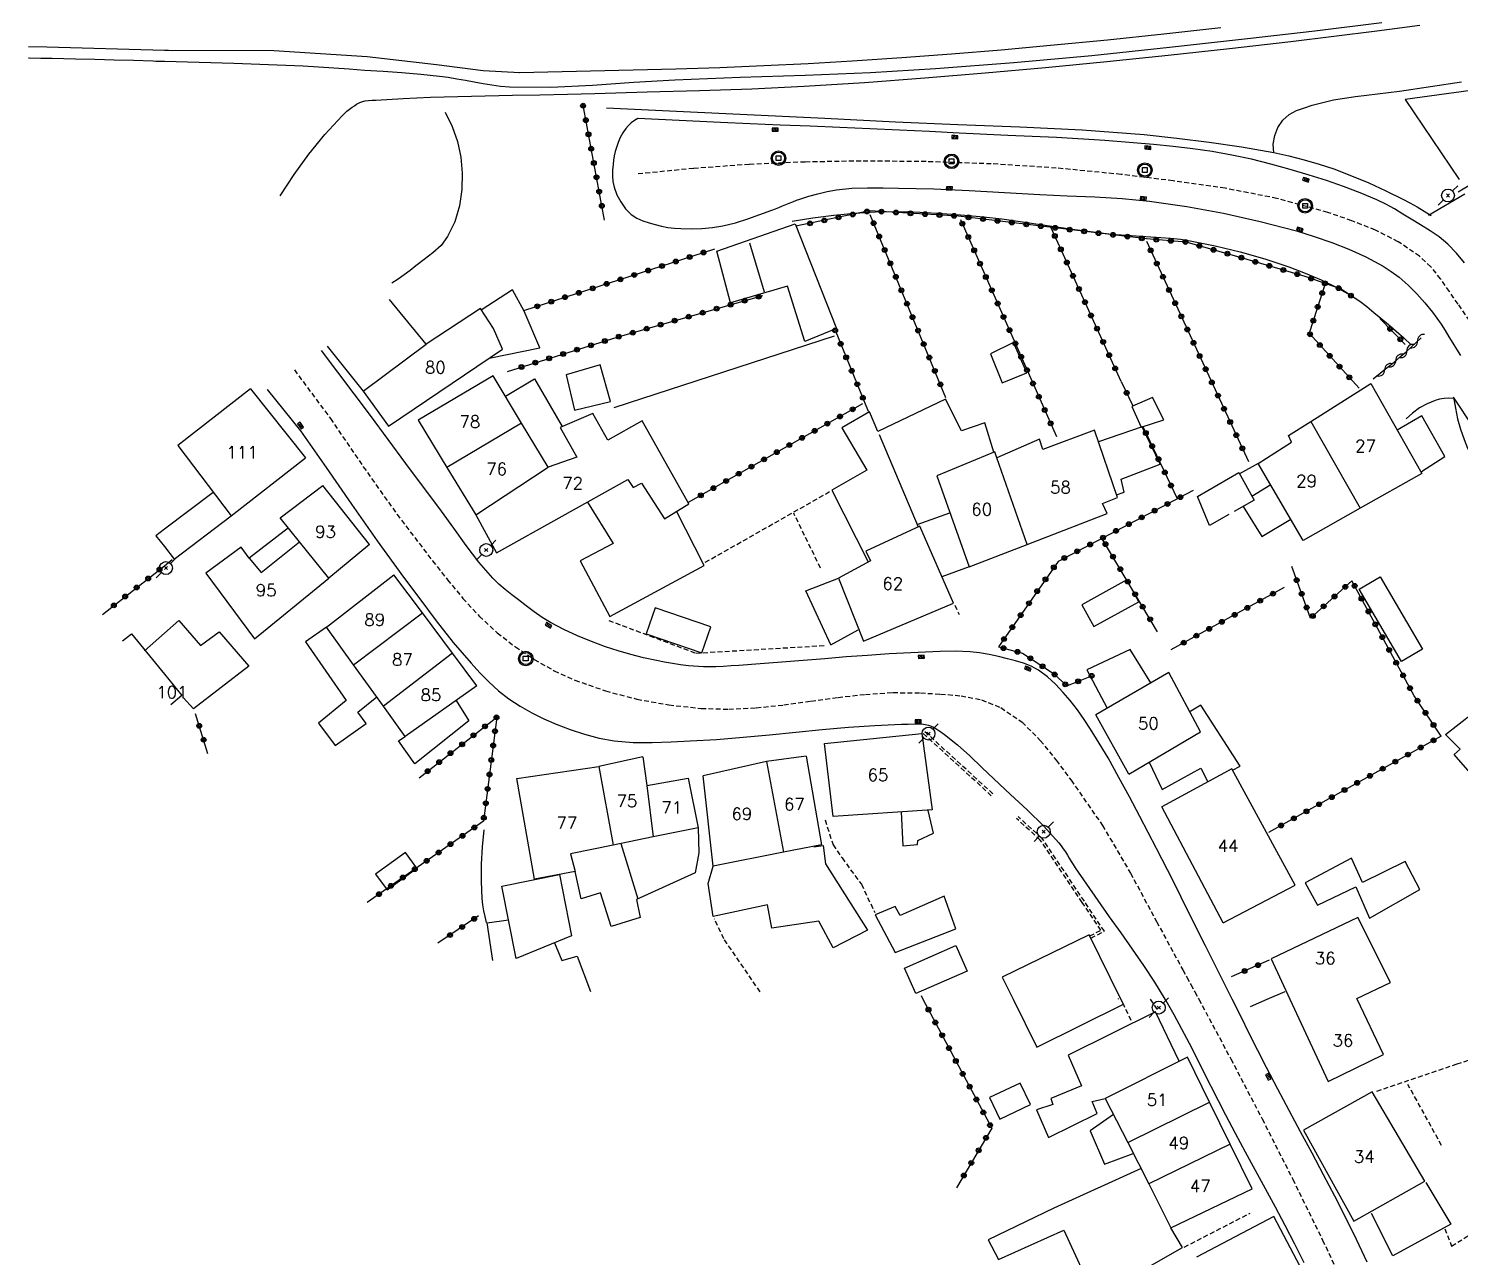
# Model space of a CAD drawing. Header units: millimetres. Extents: x 169000 to 170001, y 127000 to 128001.
# Drawn here: x 169000 to 169147.5, y 127144.5 to 127271.1 of the extents above; entities that cross this region are included whole.
import ezdxf
from ezdxf.enums import TextEntityAlignment as Align

# ---------------------------------------------------------------- set-up
doc = ezdxf.new("R2010")
doc.units = ezdxf.units.MM
doc.linetypes.add('DASHED', pattern=[0.75, 0.5, -0.25])
doc.layers.get('0').update_dxf_attribs({"linetype": 'CONTINUOUS'})
for name, color, linetype in [('W0001', 6, 'DASHED'), ('W0010', 4, 'CONTINUOUS'), ('W0014', 7, 'CONTINUOUS'), ('W0017', 7, 'CONTINUOUS'), ('W0051', 7, 'CONTINUOUS'), ('W0101', 7, 'CONTINUOUS'), ('W0104', 1, 'CONTINUOUS'), ('W0112', 1, 'DASHED'), ('W0211', 2, 'CONTINUOUS'), ('W0214', 2, 'CONTINUOUS'), ('W0300', 7, 'CONTINUOUS'), ('W0310', 3, 'CONTINUOUS'), ('W0323', 7, 'CONTINUOUS'), ('W0330', 7, 'CONTINUOUS'), ('W0402', 7, 'CONTINUOUS'), ('W0420', 7, 'CONTINUOUS'), ('W0473', 7, 'CONTINUOUS'), ('W0991', 7, 'CONTINUOUS'), ('W1102', 7, 'CONTINUOUS')]:
    doc.layers.add(name, color=color, linetype=linetype)
doc.styles.get("Standard").update_dxf_attribs({"font": 'romans.shx', "width": 0.85})

# ---------------------------------------------------------------- blocks, each defined once
blk = doc.blocks.new('T473')
for p, q in [((-0.166667, 0.166667), (0.166667, -0.166667)), ((-0.166667, -0.166667), (0.166667, 0.166667)), ((0.500001, 0.500001), (1.000002, 1.000002)), ((-1.000002, -1.000002), (-0.500001, -0.500001))]:
    blk.add_line(p, q)
blk.add_ellipse((0, 0), major_axis=(0.471405, 0.471405), ratio=1, start_param=5.4977871438, end_param=11.780972451)
blk = doc.blocks.new('avaloir')
for p, q in [((-3, 0), (-3, -6)), ((0, 0), (0, -6)), ((3, 0), (3, -6))]:
    blk.add_line(p, q)
blk.add_lwpolyline([(0, 0), (-6, 0), (-6, -6), (6, -6), (6, 0), (-6, 0)])
blk = doc.blocks.new('T684')
at = {"xscale": 0.1666666666666667, "yscale": 0.1666666666666667, "rotation": 270}
blk.add_blockref('avaloir', (0, 0), dxfattribs=at)
blk = doc.blocks.new('sev_inspect')
blk.add_lwpolyline([(-4, 4), (4, 4), (4, -4), (-4, -4), (-4, 4)])
for radius in [12, 10]:
    blk.add_circle((0, 0), radius)
blk = doc.blocks.new('T654')
at = {"xscale": 0.0625, "yscale": 0.0625}
blk.add_blockref('sev_inspect', (0, 0), dxfattribs=at)
blk = doc.blocks.new('t323o')
at = {"color": 0, "linetype": 'Continuous'}
for radius in [0.25, 0.15]:
    blk.add_circle((0, 0), radius, dxfattribs=at)
blk = doc.blocks.new('t310o')
at = {"color": 0, "linetype": 'Continuous'}
for centre, start, end in [((-0.5, 0.38), 216.8699, 323.1304), ((0.5, -0.37), 36.8699, 143.1303)]:
    blk.add_arc(centre, 0.625, start, end, dxfattribs=at)

msp = doc.modelspace()

# ---------------------------------------------------------------- linework, layer by layer
at = {"layer": 'W0001', "linetype": 'DASHED'}
for points in [[(169148.57, 127240.92), (169147.37, 127242.67), (169146.47, 127243.96), (169145.57, 127245.26), (169144.56, 127246.51), (169143.39, 127247.6), (169141.2, 127249.09), (169138.84, 127250.29), (169136.4, 127251.26), (169133.93, 127252.11), (169128.69, 127253.56), (169123.35, 127254.6), (169117.99, 127255.37), (169112.62, 127256.03), (169105.94, 127256.69), (169099.24, 127257.12), (169092.53, 127257.35), (169085.82, 127257.41), (169080.06, 127257.31), (169074.3, 127257.06), (169068.55, 127256.65), (169062.82, 127256.08)], [(169027.4, 127235.87), (169031.11, 127230.88), (169034.5, 127225.9), (169037.98, 127220.98), (169041.64, 127216.19), (169043.19, 127214.25), (169044.78, 127212.32), (169046.47, 127210.47), (169048.32, 127208.77), (169050.18, 127207.33), (169052.13, 127206.03), (169054.18, 127204.87), (169056.32, 127203.9), (169059.48, 127202.78), (169062.72, 127201.93), (169066.01, 127201.34), (169069.34, 127200.98), (169072.18, 127200.9), (169075.02, 127201.04), (169077.85, 127201.34), (169080.65, 127201.72), (169083.45, 127202.11), (169086.27, 127202.43), (169089.1, 127202.61), (169091.95, 127202.57), (169094.02, 127202.46), (169096.13, 127202.28), (169098.24, 127201.86), (169100.24, 127201.06), (169102.43, 127199.56), (169104.3, 127197.68), (169105.93, 127195.63), (169107.48, 127193.59), (169110.71, 127188.91), (169113.6, 127184), (169116.29, 127179), (169118.98, 127174.03), (169119.4, 127173.27), (169119.81, 127172.51), (169120.23, 127171.76), (169120.64, 127171)], [(169120.64, 127171), (169123.94, 127164.85), (169127.17, 127158.66), (169130.32, 127152.44), (169133.4, 127146.17), (169134.79, 127143.23), (169136.14, 127140.26), (169137.47, 127137.29), (169138.77, 127134.3), (169140.07, 127131.32), (169141.38, 127128.33), (169142.7, 127125.36), (169144.05, 127122.4), (169145.21, 127119.81), (169146.35, 127117.21), (169147.56, 127114.64)]]:
    msp.add_lwpolyline(points, dxfattribs=at)
at = {"layer": 'W0010'}
msp.add_lwpolyline([(169025.95, 127253.83), (169027.36, 127256.02), (169028.9, 127258.13), (169030.55, 127260.15), (169032.31, 127262.07), (169032.56, 127262.31), (169032.82, 127262.54), (169033.09, 127262.75), (169033.37, 127262.95), (169033.6, 127263.11), (169033.82, 127263.27), (169034.07, 127263.42), (169034.33, 127263.53), (169034.68, 127263.62), (169035.05, 127263.66), (169035.42, 127263.67), (169035.78, 127263.69), (169038.6, 127263.86), (169041.43, 127263.99), (169044.25, 127264.08), (169047.07, 127264.14), (169049.9, 127264.19), (169052.72, 127264.24), (169055.54, 127264.3), (169058.36, 127264.38), (169063.76, 127264.54), (169069.15, 127264.69), (169074.55, 127264.87), (169079.94, 127265.12), (169086.17, 127265.51), (169092.39, 127265.98), (169098.61, 127266.5), (169104.83, 127267.06), (169111.15, 127267.66), (169117.48, 127268.31), (169123.8, 127269), (169130.11, 127269.73), (169134.55, 127270.27), (169138.99, 127270.83), (169143.42, 127271.42)], dxfattribs=at)
at = {"layer": 'W0014'}
for points in [[(169062.79, 127261.78), (169062.45, 127261.58), (169062.13, 127261.34), (169061.84, 127261.07), (169061.57, 127260.77), (169061.26, 127260.32), (169060.99, 127259.83), (169060.78, 127259.33), (169060.59, 127258.81), (169060.46, 127258.38), (169060.36, 127257.94), (169060.29, 127257.49), (169060.25, 127257.04), (169060.21, 127256.47), (169060.19, 127255.89), (169060.23, 127255.3), (169060.35, 127254.73), (169060.65, 127253.94), (169061.04, 127253.19), (169061.53, 127252.5), (169062.13, 127251.9), (169062.69, 127251.51), (169063.32, 127251.24), (169063.96, 127251.04), (169064.59, 127250.86), (169065.25, 127250.7), (169065.91, 127250.57), (169066.57, 127250.49), (169067.24, 127250.44), (169068.33, 127250.42), (169069.41, 127250.46), (169070.49, 127250.56), (169071.56, 127250.73), (169072.86, 127251.04), (169074.13, 127251.44), (169075.38, 127251.89), (169076.63, 127252.35), (169076.99, 127252.48), (169077.35, 127252.63), (169077.71, 127252.78), (169078.07, 127252.93), (169078.42, 127253.08), (169078.78, 127253.22), (169079.15, 127253.36), (169079.51, 127253.49), (169080.44, 127253.78), (169081.37, 127254.04), (169082.32, 127254.27), (169083.28, 127254.44), (169084.88, 127254.6), (169086.49, 127254.65), (169088.09, 127254.64), (169089.69, 127254.63), (169093.33, 127254.54), (169096.97, 127254.38), (169100.61, 127254.17), (169104.24, 127253.96), (169107.07, 127253.84), (169109.91, 127253.73), (169112.74, 127253.56), (169115.56, 127253.27), (169119.39, 127252.71), (169123.2, 127252.02), (169126.98, 127251.19), (169130.72, 127250.2), (169132.54, 127249.64), (169134.34, 127249.02), (169136.11, 127248.31), (169137.85, 127247.52), (169138.75, 127247.07), (169139.63, 127246.57), (169140.48, 127246.03), (169141.3, 127245.43), (169142.23, 127244.61), (169143.11, 127243.72), (169143.93, 127242.79), (169144.72, 127241.82), (169145.17, 127241.21), (169145.61, 127240.59), (169146.03, 127239.95), (169146.43, 127239.3), (169146.82, 127238.65), (169147.22, 127238), (169147.62, 127237.35)], [(169148.04, 127246.9), (169147.21, 127247.91), (169146.31, 127248.85), (169145.42, 127249.58), (169144.48, 127250.23), (169143.51, 127250.83), (169142.54, 127251.42), (169141.67, 127251.95), (169140.8, 127252.47), (169139.91, 127252.96), (169138.99, 127253.41), (169137.28, 127254.14), (169135.54, 127254.79), (169133.79, 127255.39), (169132.02, 127255.95), (169130.05, 127256.54), (169128.06, 127257.09), (169126.06, 127257.59), (169124.04, 127258.02), (169122.03, 127258.38), (169120.01, 127258.67), (169117.99, 127258.92), (169115.96, 127259.13), (169110.96, 127259.54), (169105.96, 127259.83), (169100.95, 127260.06), (169095.95, 127260.3), (169092.87, 127260.45), (169089.79, 127260.59), (169086.71, 127260.73), (169083.64, 127260.86), (169080.56, 127260.99), (169077.48, 127261.12), (169074.4, 127261.25), (169071.32, 127261.38), (169069.19, 127261.48), (169067.06, 127261.58), (169064.92, 127261.68), (169062.79, 127261.78)], [(169128.36, 127258.28), (169129.93, 127257.94), (169131.49, 127257.55), (169133.04, 127257.1), (169134.56, 127256.59), (169136.38, 127255.9), (169138.17, 127255.15), (169139.93, 127254.34), (169141.67, 127253.49), (169142.41, 127253.09), (169143.15, 127252.68), (169143.87, 127252.25), (169144.58, 127251.79)], [(169124.08, 127171), (169123.4, 127172.37), (169122.71, 127173.75), (169122.03, 127175.12), (169121.34, 127176.49), (169119.66, 127179.84), (169117.98, 127183.19), (169116.29, 127186.53), (169114.55, 127189.85), (169113.48, 127191.86), (169112.39, 127193.87), (169111.28, 127195.87), (169110.1, 127197.83), (169109.46, 127198.84), (169108.81, 127199.85), (169108.12, 127200.83), (169107.37, 127201.78), (169106.64, 127202.63), (169105.87, 127203.47), (169105.04, 127204.25), (169104.11, 127204.93), (169103.35, 127205.33), (169102.56, 127205.63), (169101.74, 127205.87), (169100.93, 127206.1), (169099.98, 127206.34), (169099.01, 127206.54), (169098.04, 127206.7), (169097.06, 127206.81), (169095.53, 127206.88), (169093.99, 127206.86), (169092.46, 127206.78), (169090.94, 127206.71), (169088.72, 127206.59), (169086.5, 127206.44), (169084.28, 127206.28), (169082.07, 127206.09), (169079.85, 127205.91), (169077.64, 127205.73), (169075.42, 127205.56), (169073.21, 127205.41), (169072.43, 127205.36), (169071.65, 127205.3), (169070.86, 127205.26), (169070.08, 127205.25), (169069.57, 127205.26), (169069.06, 127205.29), (169068.55, 127205.33), (169068.04, 127205.38), (169067.21, 127205.48), (169066.38, 127205.6), (169065.55, 127205.75), (169064.73, 127205.91), (169063.4, 127206.21), (169062.08, 127206.54), (169060.77, 127206.92), (169059.48, 127207.34), (169058.02, 127207.88), (169056.59, 127208.46), (169055.18, 127209.11), (169053.81, 127209.83), (169052.94, 127210.36), (169052.11, 127210.94), (169051.29, 127211.55), (169050.49, 127212.17), (169049.81, 127212.69), (169049.14, 127213.23), (169048.49, 127213.79), (169047.87, 127214.39), (169046.43, 127216.04), (169045.11, 127217.78), (169043.85, 127219.55), (169042.57, 127221.31), (169038.89, 127226.24), (169035.23, 127231.18), (169030.19, 127237.88), (169030.19, 127237.88)], [(169024.61, 127233.86), (169024.61, 127233.86), (169028.04, 127229.58), (169030.68, 127225.8), (169033.3, 127222.02), (169035.94, 127218.25), (169038.65, 127214.52), (169040.32, 127212.26), (169042.02, 127210), (169043.77, 127207.78), (169045.62, 127205.65), (169046.53, 127204.66), (169047.46, 127203.71), (169048.45, 127202.79), (169049.51, 127201.96), (169050.67, 127201.2), (169051.88, 127200.52), (169053.12, 127199.91), (169054.39, 127199.36), (169055.84, 127198.81), (169057.31, 127198.32), (169058.82, 127197.92), (169060.35, 127197.64), (169062.31, 127197.47), (169064.28, 127197.47), (169066.25, 127197.55), (169068.2, 127197.64), (169070.93, 127197.79), (169073.65, 127198), (169076.37, 127198.25), (169079.09, 127198.53), (169081.8, 127198.8), (169084.53, 127199.04), (169087.25, 127199.23), (169089.98, 127199.34), (169090.67, 127199.37), (169091.37, 127199.4), (169092.07, 127199.39), (169092.77, 127199.26), (169093.22, 127199.09), (169093.64, 127198.85), (169094.03, 127198.58), (169094.41, 127198.3), (169095.76, 127197.24), (169097.03, 127196.09), (169098.26, 127194.9), (169099.5, 127193.72), (169101.22, 127192.12), (169102.95, 127190.53), (169104.63, 127188.88), (169106.2, 127187.12), (169106.44, 127186.82), (169106.67, 127186.5), (169106.88, 127186.18), (169107.09, 127185.85), (169107.29, 127185.53), (169107.49, 127185.2), (169107.69, 127184.87), (169107.9, 127184.55), (169109.05, 127182.85), (169110.23, 127181.18), (169111.41, 127179.5), (169112.6, 127177.83), (169113.78, 127176.15), (169114.93, 127174.46), (169116.06, 127172.74), (169117.14, 127171)], [(169161.36, 127213.6), (169159.85, 127215.33), (169158.37, 127217.09), (169156.93, 127218.88), (169155.53, 127220.7), (169153.29, 127223.72), (169151.1, 127226.79), (169148.98, 127229.9), (169146.91, 127233.05)], [(169117.14, 127171), (169117.16, 127170.96), (169117.18, 127170.92), (169117.21, 127170.88), (169117.23, 127170.85), (169118.06, 127169.41), (169118.86, 127167.95), (169119.64, 127166.48), (169120.39, 127165), (169121.13, 127163.52), (169121.87, 127162.03), (169122.62, 127160.55), (169123.38, 127159.08), (169124.39, 127157.18), (169125.41, 127155.28), (169126.44, 127153.39), (169127.47, 127151.5), (169128.5, 127149.61), (169129.51, 127147.7), (169130.5, 127145.79), (169131.46, 127143.86)], [(169137.99, 127143.88), (169136.9, 127146.22), (169135.79, 127148.47), (169134.65, 127150.69), (169133.49, 127152.91), (169132.31, 127155.12), (169131.12, 127157.32), (169129.94, 127159.52), (169128.77, 127161.73), (169127.62, 127163.95), (169126.73, 127165.71), (169125.84, 127167.47), (169124.96, 127169.24), (169124.08, 127171)]]:
    msp.add_lwpolyline(points, dxfattribs=at)
at = {"layer": 'W0017'}
for points in [[(169148.05, 127253.99), (169144.32, 127251.79)], [(169146.91, 127232.92), (169146.43, 127232.96), (169145.95, 127232.94), (169145.47, 127232.86), (169145.01, 127232.73), (169144.18, 127232.39), (169143.4, 127231.96), (169142.67, 127231.43), (169142.01, 127230.82)], [(169046.94, 127188.47), (169046.75, 127186.7), (169046.65, 127184.93), (169046.64, 127183.15), (169046.73, 127181.37), (169046.79, 127180.74), (169046.89, 127180.12), (169047.02, 127179.51), (169047.18, 127178.9)], [(169127.69, 127171), (169129.55, 127171.8)], [(169125.98, 127170.26), (169127.69, 127171)]]:
    msp.add_lwpolyline(points, dxfattribs=at)
at = {"layer": 'W0051'}
for points in [[(169139.52, 127271.66), (169132.59, 127270.81), (169125.66, 127270), (169117.63, 127269.11), (169109.6, 127268.27), (169101.56, 127267.52), (169093.51, 127266.9), (169086.79, 127266.51), (169080.07, 127266.24), (169073.35, 127266.01), (169066.63, 127265.76), (169062.38, 127265.51), (169058.12, 127265.19), (169053.84, 127264.98), (169049.57, 127265.04), (169048.65, 127265.11), (169047.75, 127265.23), (169046.85, 127265.37), (169045.95, 127265.53), (169045.05, 127265.7), (169044.16, 127265.86), (169043.26, 127266.01), (169042.36, 127266.13), (169040.42, 127266.33), (169038.49, 127266.49), (169036.55, 127266.63), (169034.62, 127266.76), (169033.04, 127266.88), (169031.46, 127267), (169029.89, 127267.1), (169028.31, 127267.19), (169024.73, 127267.34), (169021.16, 127267.46), (169017.58, 127267.56), (169014, 127267.66)], [(169066.71, 127266.92), (169071.26, 127267.07), (169075.81, 127267.26), (169080.35, 127267.48), (169084.9, 127267.75), (169090.02, 127268.08), (169095.13, 127268.46), (169100.25, 127268.88), (169105.36, 127269.34), (169111.21, 127269.91), (169117.05, 127270.52), (169122.9, 127271.18)], [(169000, 127269.22), (169001.88, 127269.18), (169014, 127268.84)], [(169014, 127268.84), (169014.42, 127268.83), (169025.29, 127268.81), (169034.91, 127268.2), (169042.04, 127267.35), (169046.86, 127266.74), (169050.63, 127266.55)], [(169014, 127267.66), (169013.71, 127267.67), (169013.42, 127267.67), (169013.12, 127267.68), (169012.83, 127267.69), (169010.83, 127267.76), (169008.83, 127267.82), (169006.83, 127267.88), (169004.83, 127267.93), (169003.63, 127267.96), (169002.44, 127267.97), (169001.25, 127267.98), (169000.06, 127268), (169000, 127268)], [(169050.6, 127266.55), (169066.71, 127266.92)]]:
    msp.add_lwpolyline(points, dxfattribs=at)
at = {"layer": 'W0101'}
for points in [[(169037.11, 127230.08), (169048.85, 127238.01), (169047.92, 127240.15), (169046.57, 127242.2), (169040.98, 127238.54)], [(169040.98, 127238.54), (169037.2, 127243.15)], [(169030.79, 127238.31), (169034.5, 127233.67)], [(169050.83, 127230.38), (169047.9, 127235.25), (169040.16, 127230.69)], [(169022.86, 127233.93), (169015.39, 127228.08), (169020.87, 127220.82)], [(169022.86, 127233.93), (169028.55, 127226.81)], [(169034.5, 127233.67), (169037.11, 127230.08)], [(169132.19, 127230.56), (169138.38, 127234.46)], [(169138.38, 127234.46), (169143.63, 127225.21), (169137.27, 127221.61)], [(169040.16, 127230.69), (169043.11, 127225.83)], [(169048.24, 127217.02), (169061.78, 127224.57), (169062.31, 127223.75), (169063.19, 127224.2), (169065.57, 127220.54), (169068.06, 127222.08), (169063.27, 127230.61), (169059.72, 127228.65), (169058.18, 127231.38), (169054.79, 127229.95), (169056.51, 127226.88), (169053.57, 127225.84)], [(169053.57, 127225.84), (169050.83, 127230.38)], [(169137.27, 127221.61), (169131.41, 127218.29), (169126.77, 127226.24), (169130.19, 127228.44), (169129.87, 127229.1), (169132.19, 127230.56)], [(169102.93, 127217.87), (169111.19, 127221.07), (169110.71, 127222.11), (169112.25, 127222.71), (169109.89, 127229.66), (169104.56, 127227.67), (169104.22, 127228.73), (169099.82, 127226.8)], [(169099.82, 127226.8), (169099.6, 127227.43), (169093.62, 127224.97), (169096.95, 127215.56)], [(169020.87, 127220.82), (169028.55, 127226.81)], [(169043.11, 127225.83), (169046.09, 127220.94)], [(169027.94, 127218.15), (169025.95, 127220.62), (169030.32, 127223.96)], [(169035.15, 127217.89), (169030.32, 127223.96)], [(169046.09, 127220.94), (169048.24, 127217.02)], [(169095.34, 127211.82), (169091.89, 127219.77), (169086.3, 127217.2), (169086.78, 127216.19), (169083.49, 127214.42), (169086.06, 127207.9)], [(169022.75, 127216.48), (169021.9, 127217.59), (169018.27, 127214.91), (169023.28, 127208.16), (169030.96, 127214.42)], [(169022.75, 127216.48), (169023.97, 127214.99), (169027.94, 127218.15)], [(169035.15, 127217.89), (169030.96, 127214.42)], [(169096.95, 127215.56), (169102.93, 127217.87)], [(169033.51, 127205.47), (169030.72, 127209.36), (169037.66, 127214.76)], [(169040.6, 127210.82), (169037.66, 127214.76)], [(169086.06, 127207.9), (169095.34, 127211.82)], [(169043.7, 127206.67), (169040.6, 127210.82)], [(169009.68, 127207.94), (169010.62, 127208.66), (169014, 127204.52)], [(169036.57, 127201.21), (169033.51, 127205.47)], [(169046.2, 127203.31), (169043.7, 127206.67)], [(169014, 127204.52), (169015.81, 127202.31), (169014.67, 127201.34)], [(169117.55, 127204.67), (169110.02, 127200.32)], [(169113.41, 127194.2), (169120.83, 127198.57), (169117.55, 127204.67)], [(169158.57, 127199.61), (169150.49, 127192.18), (169146.97, 127196.24), (169147.58, 127196.77), (169146.07, 127198.28), (169151.71, 127202.68), (169153.83, 127204.83)], [(169046.2, 127203.31), (169038.83, 127198.07), (169036.57, 127201.21)], [(169113.41, 127194.2), (169110.02, 127200.32)], [(169082.06, 127197.35), (169092.1, 127198.38)], [(169092.1, 127198.38), (169093.14, 127190.51), (169082.96, 127189.85), (169082.06, 127197.35)], [(169050.33, 127193.75), (169058.79, 127194.99)], [(169063.32, 127196), (169058.79, 127194.99)], [(169063.32, 127196), (169063.72, 127193.03)], [(169076.07, 127195.49), (169069.55, 127194.04)], [(169080.15, 127196.05), (169076.07, 127195.49)], [(169080.15, 127196.05), (169081.74, 127186.91), (169077.83, 127186.15)], [(169060.27, 127186.89), (169055.85, 127185.98), (169056.33, 127184.17), (169052.15, 127183.36), (169050.33, 127193.75)], [(169063.72, 127193.03), (169068.01, 127193.8), (169069.02, 127188.68), (169064.4, 127187.73)], [(169077.83, 127186.15), (169070.56, 127184.73), (169069.55, 127194.04)], [(169123.14, 127178.88), (169130.59, 127182.75), (169124.04, 127194.75), (169116.83, 127190.83)], [(169123.14, 127178.88), (169116.83, 127190.83)], [(169064.4, 127187.73), (169060.27, 127186.89)], [(169137.03, 127179.43), (169128.1, 127175.17), (169130.03, 127171)], [(169136.95, 127171), (169136.92, 127171.06), (169140.39, 127172.73), (169137.03, 127179.43)], [(169112.6, 127171), (169109.35, 127177.65), (169100.38, 127173.26), (169101.5, 127171)], [(169101.5, 127171), (169103.93, 127166.07)], [(169103.93, 127166.07), (169112.86, 127170.48), (169112.6, 127171)], [(169130.03, 127171), (169133.98, 127162.5), (169139.68, 127165.31), (169136.95, 127171)], [(169119.46, 127165.04), (169111, 127160.77), (169113.31, 127156.23)], [(169121.74, 127160.39), (169119.46, 127165.04)], [(169136.63, 127148.11), (169143.95, 127152.24), (169138.51, 127161.44), (169131.44, 127157.51)], [(169123.88, 127156.04), (169121.74, 127160.39)], [(169131.44, 127157.51), (169136.63, 127148.11)], [(169113.31, 127156.23), (169115.48, 127151.95)], [(169126.14, 127151.44), (169123.88, 127156.04)], [(169115.48, 127151.95), (169117.76, 127147.44), (169126.14, 127151.44)], [(169128.36, 127148.61), (169120.39, 127144.42)], [(169132.47, 127140.84), (169128.36, 127148.61)]]:
    msp.add_lwpolyline(points, dxfattribs=at)
at = {"layer": 'W0104'}
for points in [[(169070.95, 127248.13), (169079.01, 127250.94), (169083.28, 127240.13), (169080.04, 127238.8), (169078.22, 127244.5), (169072.36, 127242.78)], [(169100.35, 127234.56), (169102.92, 127235.57), (169101.54, 127238.7), (169099.15, 127237.53)], [(169055.42, 127235.36), (169056.27, 127231.73), (169059.98, 127232.63), (169058.92, 127236.39)], [(169113.73, 127232.1), (169114.69, 127229.98), (169117.02, 127230.72), (169115.88, 127233.02)], [(169109.81, 127209.41), (169114.47, 127211.98), (169113.23, 127214.23), (169108.57, 127211.66), (169109.81, 127209.41)], [(169139.33, 127214.55), (169143.71, 127207.08), (169141.53, 127205.8), (169137.16, 127213.28), (169139.33, 127214.55)], [(169063.67, 127208.67), (169069.42, 127206.71), (169070.33, 127209.38), (169064.58, 127211.34), (169063.67, 127208.67)], [(169036.95, 127182.27), (169040.02, 127184.5), (169038.84, 127186.13), (169035.77, 127183.9), (169036.95, 127182.27)], [(169048.77, 127182.64), (169054.74, 127183.86), (169055.98, 127177.55), (169050.28, 127175.19)], [(169089.35, 127175.8), (169095.6, 127178.27), (169094.38, 127181.63), (169089.85, 127179.62), (169089.32, 127180.57), (169087.28, 127179.7)], [(169090.3, 127174.21), (169095.6, 127176.52), (169096.75, 127173.89), (169091.45, 127171.58), (169090.3, 127174.21)], [(169100.11, 127158.63), (169103.29, 127160.14), (169102.23, 127162.36), (169099.05, 127160.85), (169100.11, 127158.63)]]:
    msp.add_lwpolyline(points, close=True, dxfattribs=at)
for points in [[(169074.32, 127248.98), (169075.83, 127243.92)], [(169047.49, 127237.09), (169052.72, 127238.14), (169051.08, 127241.93), (169049.88, 127244.13), (169046.66, 127242.05)], [(169049.15, 127233.17), (169052.16, 127234.96), (169055, 127230.04)], [(169099.5, 127227.39), (169098.57, 127230.43), (169096.16, 127229.58), (169094.54, 127232.87), (169087.55, 127229.53), (169086.7, 127231.54), (169083.83, 127229.9), (169086.43, 127225.55), (169082.8, 127223.48), (169086.56, 127216.08)], [(169143.6, 127225.42), (169146.01, 127226.96), (169143.63, 127231.14), (169141.1, 127229.66)], [(169087.7, 127229.23), (169091.71, 127219.69)], [(169112.15, 127222.99), (169112.94, 127223.27), (169112.62, 127224.62), (169116.65, 127226.16), (169114.79, 127230), (169110.29, 127228.47)], [(169126.77, 127226.24), (169124.84, 127225.15)], [(169120.49, 127222.82), (169124.76, 127225.31), (169126.35, 127222.45), (169124.3, 127221.28)], [(169019.04, 127223.25), (169014, 127219.45)], [(169126.12, 127222.86), (169128.05, 127224.05)], [(169057.63, 127222.25), (169060.25, 127217.97), (169056.85, 127216.19), (169059.93, 127210.47), (169069.66, 127215.72), (169066.8, 127221.3)], [(169123.72, 127220.96), (169121.74, 127219.83), (169120.49, 127222.82)], [(169125.22, 127221.81), (169127.14, 127218.71), (169130.13, 127220.49)], [(169014, 127217.66), (169015.02, 127216.37), (169020.87, 127220.82)], [(169091.6, 127219.95), (169094.97, 127221.15)], [(169014, 127219.45), (169013.11, 127218.78), (169014, 127217.66)], [(169026.78, 127219.59), (169022.75, 127216.48)], [(169082.7, 127207.55), (169080.12, 127213.09), (169083.49, 127214.42)], [(169096.95, 127215.56), (169094.16, 127214.54)], [(169014, 127208.74), (169015.47, 127210.04), (169017.72, 127207.47), (169019.65, 127208.88), (169022.72, 127205.35), (169017, 127200.93), (169015.94, 127202.12)], [(169011.94, 127206.91), (169014, 127208.74)], [(169030.72, 127209.36), (169028.55, 127207.85), (169032.73, 127201.78), (169029.9, 127199.47), (169031.62, 127197.16), (169034.8, 127199.42), (169033.93, 127200.58), (169035.89, 127202.16)], [(169082.7, 127207.55), (169085.53, 127209.07)], [(169115.71, 127203.6), (169113.57, 127207.05), (169109.09, 127204.96), (169111.19, 127201)], [(169044.08, 127201.8), (169045.4, 127199.71), (169039.81, 127195.28), (169038.14, 127197.62), (169038.83, 127198.07)], [(169124.12, 127194.61), (169124.92, 127195.02), (169120.86, 127201.33), (169119.64, 127200.58)], [(169115.51, 127195.43), (169116.86, 127192.61), (169120.86, 127194.83), (169121.58, 127193.41)], [(169089.95, 127190.3), (169090.14, 127186.8), (169091.63, 127186.96), (169091.68, 127187.36), (169093.3, 127188.13), (169092.74, 127190.46)], [(169069.02, 127188.68), (169069.1, 127186.09), (169068.73, 127184.02), (169062.68, 127181.29), (169063.06, 127179.43), (169060.06, 127178.51), (169058.95, 127181.95), (169056.96, 127181.34), (169056.33, 127184.17)], [(169061.07, 127187.05), (169062.79, 127181.34)], [(169080.95, 127186.72), (169081.9, 127186.83), (169082.17, 127184.97), (169086.49, 127178.11), (169082.96, 127176.31), (169081.45, 127179.06), (169076.63, 127178.32), (169076.18, 127180.73), (169070.56, 127179.54), (169070.05, 127182.93), (169070.56, 127184.73)], [(169132.89, 127180.68), (169136.82, 127182.59), (169138.25, 127179.35), (169143.42, 127182.3), (169141.93, 127185.21), (169137.53, 127183.04), (169136.37, 127185.53), (169131.62, 127183.01)], [(169131.62, 127183.01), (169132.89, 127180.68)], [(169047.85, 127174.99), (169047.26, 127178.88), (169049.47, 127179.17)], [(169054.21, 127176.82), (169054.97, 127174.98), (169056.54, 127175.43), (169057.93, 127171.81)], [(169116.17, 127169.71), (169107.16, 127165.23), (169108.56, 127162.07), (169105.38, 127160.77), (169105.59, 127160.14), (169103.9, 127159.61), (169105.14, 127156.75), (169110.15, 127159.21), (169109.65, 127160.46), (169111, 127160.77)], [(169118.63, 127164.62), (169116.17, 127169.71)], [(169111.84, 127159.12), (169109.44, 127157.43), (169110.9, 127153.99), (169113.88, 127155.1)], [(169114.68, 127153.53), (169105.7, 127149.46), (169098.94, 127146.2), (169100, 127144.18), (169106.71, 127147.18), (169109.92, 127140.23), (169118.95, 127145.4), (169117.76, 127147.44)], [(169144.05, 127152.11), (169146.62, 127147.81), (169140.63, 127144.55), (169138.43, 127148.9)]]:
    msp.add_lwpolyline(points, dxfattribs=at)
at = {"layer": 'W0112', "linetype": 'DASHED'}
for points in [[(169069.76, 127216.04), (169082.62, 127223.35)], [(169081.64, 127215.45), (169078.88, 127221.1)], [(169082.11, 127189.48), (169082.93, 127186.91), (169083.86, 127185.56), (169085.85, 127182.85), (169087.23, 127179.94)], [(169075.41, 127171.75), (169071.67, 127177.23), (169070.69, 127179.3)], [(169138.99, 127161.52), (169147.26, 127164.33), (169157.4, 127167.51)], [(169145.67, 127155.92), (169142.2, 127162.21)], [(169145.99, 127147.34), (169146.7, 127145.53), (169150.2, 127147.79), (169149.27, 127149.51)], [(169119.14, 127145.43), (169125.95, 127148.95)]]:
    msp.add_lwpolyline(points, dxfattribs=at)
at = {"layer": 'W0112'}
for points in [[(169095.5, 127211.64), (169095.92, 127210.66)], [(169059.8, 127210.05), (169068.78, 127206.68), (169082.14, 127207.47)], [(169099.25, 127191.98), (169092.14, 127198.48)], [(169099.42, 127192.17), (169092.31, 127198.67)], [(169109.4, 127177.52), (169110.54, 127178.1), (169108.63, 127180.97), (169104.3, 127187.4), (169101.84, 127189.64)], [(169109.52, 127177.3), (169110.9, 127178), (169108.84, 127181.11), (169104.49, 127187.57), (169102.01, 127189.82)], [(169112.31, 127171.07), (169112.34, 127171)], [(169113.67, 127168.8), (169112.87, 127170.48)], [(169116.36, 127169.97), (169115.66, 127171)]]:
    msp.add_lwpolyline(points, dxfattribs=at)
at = {"layer": 'W0211'}
for points in [[(169078.72, 127251.21), (169080.85, 127251.56), (169083, 127251.84), (169085.15, 127252.04), (169087.31, 127252.16), (169089.62, 127252.2), (169091.93, 127252.14), (169094.23, 127252.01), (169096.53, 127251.84), (169098.43, 127251.66), (169100.32, 127251.44), (169102.21, 127251.18), (169104.09, 127250.91), (169105.97, 127250.63), (169107.86, 127250.36), (169109.75, 127250.1), (169111.64, 127249.88), (169112.65, 127249.79), (169113.66, 127249.72), (169114.68, 127249.66), (169115.7, 127249.6), (169116.71, 127249.54), (169117.73, 127249.46), (169118.74, 127249.35), (169119.75, 127249.19), (169122.33, 127248.68), (169124.9, 127248.06), (169127.43, 127247.33), (169129.93, 127246.49), (169131.6, 127245.85), (169133.26, 127245.15), (169134.88, 127244.37), (169136.45, 127243.49), (169137.23, 127242.98), (169137.97, 127242.41), (169138.7, 127241.81), (169139.41, 127241.21), (169140.21, 127240.55), (169141, 127239.86), (169141.78, 127239.17), (169142.54, 127238.46)], [(169146.91, 127233.05), (169147.09, 127231.94), (169147.32, 127230.85), (169147.62, 127229.77), (169147.98, 127228.7), (169148.34, 127227.81), (169148.77, 127226.94), (169149.23, 127226.09), (169149.72, 127225.26), (169150.84, 127223.53), (169152.04, 127221.87), (169153.27, 127220.22), (169154.5, 127218.58), (169155.77, 127216.84), (169157.06, 127215.11), (169158.36, 127213.38), (169159.66, 127211.66)]]:
    msp.add_lwpolyline(points, dxfattribs=at)
at = {"layer": 'W0214'}
for points in [[(169128.36, 127258.26), (169128.32, 127259.15), (169128.47, 127260.04), (169128.8, 127260.87), (169129.29, 127261.62), (169129.94, 127262.22), (169130.72, 127262.63), (169131.52, 127262.91), (169132.31, 127263.16), (169134.53, 127263.73), (169136.8, 127264.08), (169139.07, 127264.33), (169141.32, 127264.62), (169144.52, 127265.09), (169147.72, 127265.56)], [(169059.57, 127262.9), (169067.53, 127262.53), (169074.81, 127262.18), (169082.09, 127261.82), (169089.37, 127261.46), (169095.78, 127261.19), (169102.19, 127260.95), (169108.6, 127260.63), (169115, 127260.14), (169118.36, 127259.78), (169121.7, 127259.36), (169125.04, 127258.86), (169128.36, 127258.28)]]:
    msp.add_lwpolyline(points, dxfattribs=at)
at = {"layer": 'W0300'}
for points in [[(169188.55, 127270.13), (169141.93, 127263.77)], [(169141.93, 127263.77), (169147.47, 127255.5)], [(169147.37, 127254.25), (169154.42, 127258.42)], [(169060.35, 127231.99), (169083.09, 127239.39)]]:
    msp.add_lwpolyline(points, dxfattribs=at)
at = {"layer": 'W0310'}
msp.add_lwpolyline([(169138.62, 127234.96), (169139.35, 127235.53), (169140.07, 127236.11), (169140.78, 127236.69), (169141.48, 127237.29), (169142.01, 127237.75), (169142.53, 127238.22), (169143.04, 127238.69), (169143.55, 127239.17)], dxfattribs=at)
at = {"layer": 'W0323'}
for points in [[(169059.37, 127251.31), (169057.12, 127263.35)], [(169137.13, 127242.99), (169135.25, 127244.24), (169131.62, 127245.51), (169125.05, 127247.44), (169119.32, 127249.06), (169115.24, 127249.38), (169095.87, 127251.74), (169086.7, 127252.27), (169079.09, 127250.68)], [(169094.57, 127233), (169086.75, 127251.87)], [(169096.08, 127251.37), (169105.97, 127229)], [(169112.65, 127234.67), (169105.41, 127250.52)], [(169070.72, 127248.34), (169051.02, 127241.98)], [(169115.24, 127249.14), (169125.76, 127226.43)], [(169133.64, 127244.66), (169132.02, 127239.65), (169137.16, 127234.01)], [(169049.38, 127235.73), (169060.67, 127239.25), (169075.7, 127243.55)], [(169141.93, 127238.51), (169139.31, 127241.16)], [(169083.15, 127239.97), (169086.56, 127231.62)], [(169112.65, 127234.67), (169113.85, 127232.16)], [(169085.96, 127232.39), (169067.99, 127222.21)], [(169114.87, 127230.03), (169118.42, 127222.61)], [(169120.07, 127223.46), (169106.13, 127216.14), (169100, 127207.32), (169102.47, 127206.68), (169105.65, 127204.59), (169107.05, 127203.29), (169109.6, 127204.35)], [(169116.38, 127208.88), (169110.68, 127218.47)], [(169007.6, 127210.67), (169014, 127215.69)], [(169014, 127215.69), (169014.8, 127216.32)], [(169145.62, 127198.12), (169142.83, 127202.28), (169136.42, 127214.13), (169132.15, 127210.28), (169130.22, 127215.61)], [(169129.45, 127213.44), (169117.76, 127207.02)], [(169018.49, 127196.31), (169017.2, 127200.42)], [(169040.26, 127193.83), (169048.27, 127200.08), (169046.89, 127189.35), (169034.89, 127180.97)], [(169145.62, 127198.12), (169127.81, 127188.18)], [(169046.38, 127179.59), (169042.2, 127176.77)], [(169127.88, 127175.01), (169123.99, 127173.31)], [(169092, 127171.38), (169092.2, 127171)], [(169092.2, 127171), (169099.29, 127157.7), (169095.66, 127151.54)]]:
    msp.add_lwpolyline(points, dxfattribs=at)
at = {"layer": 'W0330'}
msp.add_lwpolyline([(169042.94, 127262.44), (169043.68, 127260.97), (169044.22, 127259.42), (169044.57, 127257.8), (169044.71, 127256.16), (169044.66, 127254.47), (169044.42, 127252.8), (169043.94, 127251.16), (169043.2, 127249.62), (169042.52, 127248.71), (169041.68, 127247.94), (169040.79, 127247.26), (169039.92, 127246.6), (169039.32, 127246.12), (169038.71, 127245.67), (169038.09, 127245.24), (169037.45, 127244.82)], dxfattribs=at)
at = {"layer": 'W1102'}
for points in [[(169034.5, 127233.67), (169040.98, 127238.54)], [(169050.83, 127230.38), (169043.11, 127225.83)], [(169132.19, 127230.56), (169137.27, 127221.61)], [(169102.93, 127217.87), (169099.82, 127226.8)], [(169046.09, 127220.94), (169053.57, 127225.84)], [(169030.96, 127214.42), (169027.94, 127218.15)], [(169033.51, 127205.47), (169040.6, 127210.82)], [(169043.7, 127206.67), (169036.57, 127201.21)], [(169058.79, 127194.99), (169060.27, 127186.89)], [(169076.07, 127195.49), (169077.83, 127186.15)], [(169063.72, 127193.03), (169064.4, 127187.73)], [(169113.31, 127156.23), (169121.74, 127160.39)], [(169123.88, 127156.04), (169115.48, 127151.95)]]:
    msp.add_lwpolyline(points, dxfattribs=at)

# ---------------------------------------------------------------- block references
at = {"layer": 'W0310'}
for p, rotation in [((169143.19, 127238.84), 43.48645391742139), ((169142.09, 127237.82), 41.9181655087663), ((169139.8, 127235.89), 38.78158894937707), ((169140.95, 127236.84), 40.34987736393023)]:
    msp.add_blockref('t310o', p, dxfattribs=dict(at, rotation=rotation))
at = {"layer": 'W0323'}
for p, rotation in [((169057.16, 127263.11), 100.6044171486762), ((169057.44, 127261.63), 100.6044171486762), ((169057.72, 127260.16), 100.6044171486762), ((169057.99, 127258.68), 100.6044171486762), ((169058.27, 127257.21), 100.6044171486762), ((169058.54, 127255.74), 100.6044171486762), ((169058.82, 127254.26), 100.6044171486762), ((169059.1, 127252.79), 100.6044171486762), ((169086.43, 127252.21), 191.8081443619505), ((169080.56, 127250.98), 191.8081443619505), ((169082.03, 127251.29), 191.8081443619505), ((169083.5, 127251.6), 191.8081443619505), ((169084.96, 127251.9), 191.8081443619505), ((169087.11, 127251.01), 112.5054902804959), ((169087.92, 127252.2), 176.6917885542402), ((169089.42, 127252.11), 176.6917885542402), ((169090.92, 127252.02), 176.6917885542402), ((169092.42, 127251.94), 176.6917885542402), ((169093.91, 127251.85), 176.6917885542402), ((169095.41, 127251.76), 176.6917885542402), ((169096.26, 127250.95), 293.8427029048509), ((169096.9, 127251.61), 173.0583430909537), ((169098.39, 127251.43), 173.0583430909537), ((169099.88, 127251.25), 173.0583430909537), ((169101.37, 127251.07), 173.0583430909537), ((169102.86, 127250.89), 173.0583430909537), ((169087.68, 127249.63), 112.5054902804959), ((169096.87, 127249.58), 293.8427029048509), ((169104.35, 127250.7), 173.0583430909537), ((169105.79, 127249.68), 114.5377304275778), ((169105.84, 127250.52), 173.0583430909537), ((169107.33, 127250.34), 173.0583430909537), ((169108.82, 127250.16), 173.0583430909537), ((169110.3, 127249.98), 173.0583430909537), ((169111.79, 127249.8), 173.0583430909537), ((169113.28, 127249.62), 173.0583430909537), ((169114.77, 127249.44), 173.0583430909537), ((169116.26, 127249.3), 175.5444051386645), ((169069.58, 127247.98), 197.9012238541289), ((169088.25, 127248.24), 112.5054902804959), ((169097.48, 127248.2), 293.8427029048509), ((169106.42, 127248.31), 114.5377304275778), ((169115.68, 127248.2), 294.8556424927351), ((169117.76, 127249.18), 175.5444051386645), ((169119.26, 127249.07), 175.5444051386645), ((169120.7, 127248.67), 164.2299204973409), ((169122.15, 127248.26), 164.2299204973409), ((169123.59, 127247.86), 164.2299204973409), ((169065.3, 127246.59), 197.9012238541289), ((169066.72, 127247.05), 197.9012238541289), ((169068.15, 127247.52), 197.9012238541289), ((169088.83, 127246.86), 112.5054902804959), ((169098.08, 127246.83), 293.8427029048509), ((169107.04, 127246.95), 114.5377304275778), ((169116.31, 127246.84), 294.8556424927351), ((169125.03, 127247.45), 164.2299204973409), ((169126.47, 127247.02), 163.5979595830543), ((169127.91, 127246.6), 163.5979595830543), ((169061.01, 127245.21), 197.9012238541289), ((169062.44, 127245.67), 197.9012238541289), ((169063.87, 127246.13), 197.9012238541289), ((169089.4, 127245.47), 112.5054902804959), ((169098.69, 127245.46), 293.8427029048509), ((169107.66, 127245.58), 114.5377304275778), ((169116.94, 127245.48), 294.8556424927351), ((169129.35, 127246.18), 163.5979595830543), ((169130.79, 127245.75), 163.5979595830543), ((169132.22, 127245.3), 160.6913152672755), ((169055.3, 127243.37), 197.9012238541289), ((169056.73, 127243.83), 197.9012238541289), ((169058.16, 127244.29), 197.9012238541289), ((169059.59, 127244.75), 197.9012238541289), ((169075.26, 127243.42), 15.94539892278774), ((169089.98, 127244.08), 112.5054902804959), ((169099.3, 127244.09), 293.8427029048509), ((169108.28, 127244.22), 114.5377304275778), ((169117.57, 127244.12), 294.8556424927351), ((169133.36, 127243.8), 252.1124488397145), ((169133.63, 127244.8), 160.6913152672755), ((169135.05, 127244.31), 160.6913152672755), ((169136.32, 127243.53), 146.4965755417688), ((169052.45, 127242.44), 197.9012238541289), ((169053.88, 127242.91), 197.9012238541289), ((169070.93, 127242.19), 15.94539892278774), ((169072.37, 127242.6), 15.94539892278774), ((169073.82, 127243.01), 15.94539892278774), ((169090.55, 127242.7), 112.5054902804959), ((169099.9, 127242.72), 293.8427029048509), ((169108.91, 127242.86), 114.5377304275778), ((169118.2, 127242.76), 294.8556424927351), ((169132.9, 127242.38), 252.1124488397145), ((169065.16, 127240.54), 15.94539892278774), ((169066.6, 127240.95), 15.94539892278774), ((169068.05, 127241.36), 15.94539892278774), ((169069.49, 127241.77), 15.94539892278774), ((169091.12, 127241.31), 112.5054902804959), ((169100.51, 127241.34), 293.8427029048509), ((169109.53, 127241.49), 114.5377304275778), ((169118.83, 127241.4), 294.8556424927351), ((169132.44, 127240.95), 252.1124488397145), ((169060.84, 127239.3), 15.94539892278774), ((169062.28, 127239.71), 15.94539892278774), ((169063.72, 127240.12), 15.94539892278774), ((169083.15, 127239.95), 292.2702688157976), ((169091.7, 127239.93), 112.5054902804959), ((169101.12, 127239.97), 293.8427029048509), ((169110.15, 127240.13), 114.5377304275778), ((169119.46, 127240.04), 294.8556424927351), ((169132.11, 127239.55), 312.3271995139938), ((169140.36, 127240.1), 134.7120754178166), ((169141.42, 127239.03), 134.7120754178166), ((169055.11, 127237.52), 17.3387036141256), ((169056.54, 127237.96), 17.3387036141256), ((169057.97, 127238.41), 17.3387036141256), ((169059.4, 127238.86), 17.3387036141256), ((169083.72, 127238.56), 292.2702688157976), ((169092.27, 127238.54), 112.5054902804959), ((169101.72, 127238.6), 293.8427029048509), ((169110.78, 127238.76), 114.5377304275778), ((169120.09, 127238.67), 294.8556424927351), ((169133.12, 127238.44), 312.3271995139938), ((169050.81, 127236.18), 17.3387036141256), ((169052.24, 127236.62), 17.3387036141256), ((169053.67, 127237.07), 17.3387036141256), ((169084.29, 127237.17), 292.2702688157976), ((169092.85, 127237.16), 112.5054902804959), ((169102.33, 127237.23), 293.8427029048509), ((169111.4, 127237.4), 114.5377304275778), ((169112.02, 127236.03), 114.5377304275778), ((169120.72, 127237.31), 294.8556424927351), ((169121.35, 127235.95), 294.8556424927351), ((169134.13, 127237.33), 312.3271995139938), ((169135.14, 127236.22), 312.3271995139938), ((169084.86, 127235.78), 292.2702688157976), ((169093.42, 127235.77), 112.5054902804959), ((169102.93, 127235.86), 293.8427029048509), ((169103.54, 127234.48), 293.8427029048509), ((169121.98, 127234.59), 294.8556424927351), ((169136.15, 127235.11), 312.3271995139938), ((169085.43, 127234.4), 292.2702688157976), ((169086, 127233.01), 292.2702688157976), ((169094, 127234.38), 112.5054902804959), ((169104.15, 127233.11), 293.8427029048509), ((169113.2, 127233.51), 295.5970035381648), ((169122.61, 127233.23), 294.8556424927351), ((169084.96, 127231.82), 209.5366659806757), ((169104.75, 127231.74), 293.8427029048509), ((169123.24, 127231.87), 294.8556424927351), ((169082.35, 127230.34), 209.5366659806757), ((169083.65, 127231.08), 209.5366659806757), ((169105.36, 127230.37), 293.8427029048509), ((169123.87, 127230.51), 294.8556424927351), ((169079.74, 127228.87), 209.5366659806757), ((169081.04, 127229.6), 209.5366659806757), ((169115.18, 127229.37), 295.5958192301906), ((169124.5, 127229.15), 294.8556424927351), ((169077.13, 127227.39), 209.5366659806757), ((169078.43, 127228.13), 209.5366659806757), ((169115.83, 127228.02), 295.5958192301906), ((169125.13, 127227.79), 294.8556424927351), ((169074.52, 127225.91), 209.5366659806757), ((169075.82, 127226.65), 209.5366659806757), ((169116.48, 127226.67), 295.5958192301906), ((169071.91, 127224.43), 209.5366659806757), ((169073.21, 127225.17), 209.5366659806757), ((169117.13, 127225.31), 295.5958192301906), ((169069.3, 127222.95), 209.5366659806757), ((169070.6, 127223.69), 209.5366659806757), ((169117.77, 127223.96), 295.5958192301906), ((169118.74, 127222.76), 207.6866631913674), ((169116.08, 127221.37), 207.6866631913674), ((169117.41, 127222.06), 207.6866631913674), ((169113.42, 127219.97), 207.6866631913674), ((169114.75, 127220.67), 207.6866631913674), ((169110.77, 127218.58), 207.6866631913674), ((169112.1, 127219.28), 207.6866631913674), ((169108.11, 127217.18), 207.6866631913674), ((169109.44, 127217.88), 207.6866631913674), ((169111.02, 127217.91), 120.7070387919403), ((169013.5, 127215.3), 38.09777945355332), ((169105.69, 127215.52), 235.2511985137178), ((169106.78, 127216.49), 207.6866631913674), ((169111.79, 127216.62), 120.7070387919403), ((169112.55, 127215.33), 120.7070387919403), ((169012.32, 127214.37), 38.09777945355332), ((169104.84, 127214.29), 235.2511985137178), ((169113.32, 127214.04), 120.7070387919403), ((169130.73, 127214.2), 109.9602158695067), ((169009.96, 127212.52), 38.09777945355332), ((169011.14, 127213.45), 38.09777945355332), ((169103.98, 127213.06), 235.2511985137178), ((169114.08, 127212.75), 120.7070387919403), ((169128.28, 127212.8), 208.7559006229641), ((169131.24, 127212.79), 109.9602158695067), ((169134.63, 127212.51), 222.0068715408595), ((169135.74, 127213.52), 222.0068715408595), ((169136.7, 127213.61), 118.430537530499), ((169008.78, 127211.6), 38.09777945355332), ((169103.13, 127211.82), 235.2511985137178), ((169114.85, 127211.46), 120.7070387919403), ((169125.65, 127211.35), 208.7559006229641), ((169126.97, 127212.08), 208.7559006229641), ((169131.75, 127211.38), 109.9602158695067), ((169133.51, 127211.51), 222.0068715408595), ((169137.41, 127212.29), 118.430537530499), ((169138.13, 127210.97), 118.430537530499), ((169102.27, 127210.59), 235.2511985137178), ((169115.62, 127210.17), 120.7070387919403), ((169123.02, 127209.91), 208.7559006229641), ((169124.34, 127210.63), 208.7559006229641), ((169132.4, 127210.51), 222.0068715408595), ((169138.84, 127209.65), 118.430537530499), ((169100.56, 127208.13), 235.2511985137178), ((169101.42, 127209.36), 235.2511985137178), ((169120.39, 127208.47), 208.7559006229641), ((169121.71, 127209.19), 208.7559006229641), ((169139.56, 127208.33), 118.430537530499), ((169100.5, 127207.19), 345.5297094148559), ((169101.95, 127206.81), 345.5297094148559), ((169119.08, 127207.75), 208.7559006229641), ((169140.27, 127207.01), 118.430537530499), ((169103.28, 127206.15), 326.641759069211), ((169104.53, 127205.32), 326.641759069211), ((169140.98, 127205.69), 118.430537530499), ((169105.77, 127204.48), 317.2457446410078), ((169108.2, 127203.77), 22.61986974311482), ((169109.59, 127204.34), 22.61986974311482), ((169141.7, 127204.38), 118.430537530499), ((169106.87, 127203.46), 317.2457446410078), ((169142.41, 127203.06), 118.430537530499), ((169143.18, 127201.77), 123.7742047221106), ((169017.59, 127199.18), 107.3411275411897), ((169047.05, 127199.13), 38.00609248556703), ((169048.23, 127200.05), 38.00609248556703), ((169144.01, 127200.52), 123.7742047221106), ((169144.84, 127199.27), 123.7742047221106), ((169018.04, 127197.75), 107.3411275411897), ((169045.87, 127198.21), 38.00609248556703), ((169048.08, 127198.64), 262.6835358799323), ((169144.83, 127197.68), 209.1630778232043), ((169043.5, 127196.36), 38.00609248556703), ((169044.69, 127197.28), 38.00609248556703), ((169047.89, 127197.15), 262.6835358799323), ((169142.21, 127196.22), 209.1630778232043), ((169143.52, 127196.95), 209.1630778232043), ((169042.32, 127195.44), 38.00609248556703), ((169047.7, 127195.66), 262.6835358799323), ((169139.59, 127194.76), 209.1630778232043), ((169140.9, 127195.49), 209.1630778232043), ((169041.14, 127194.51), 38.00609248556703), ((169047.51, 127194.17), 262.6835358799323), ((169136.97, 127193.3), 209.1630778232043), ((169138.28, 127194.03), 209.1630778232043), ((169047.32, 127192.68), 262.6835358799323), ((169134.35, 127191.83), 209.1630778232043), ((169135.66, 127192.57), 209.1630778232043), ((169047.13, 127191.2), 262.6835358799323), ((169131.74, 127190.37), 209.1630778232043), ((169133.04, 127191.1), 209.1630778232043), ((169046.93, 127189.71), 262.6835358799323), ((169129.12, 127188.91), 209.1630778232043), ((169130.43, 127189.64), 209.1630778232043), ((169044.73, 127187.84), 214.9131983745763), ((169045.96, 127188.7), 214.9131983745763), ((169042.27, 127186.12), 214.9131983745763), ((169043.5, 127186.98), 214.9131983745763), ((169039.81, 127184.4), 214.9131983745763), ((169041.04, 127185.26), 214.9131983745763), ((169038.58, 127183.55), 214.9131983745763), ((169036.12, 127181.83), 214.9131983745763), ((169037.35, 127182.69), 214.9131983745763), ((169044.69, 127178.45), 213.9978839953961), ((169045.93, 127179.29), 213.9978839953961), ((169043.44, 127177.61), 213.9978839953961), ((169126.74, 127174.51), 203.527064786377), ((169125.36, 127173.91), 203.527064786377), ((169092.77, 127169.92), 298.0551921964957), ((169093.48, 127168.6), 298.0551921964957), ((169094.18, 127167.28), 298.0551921964957), ((169094.89, 127165.95), 298.0551921964957), ((169095.59, 127164.63), 298.0551921964957), ((169096.3, 127163.3), 298.0551921964957), ((169097.01, 127161.98), 298.0551921964957), ((169097.71, 127160.66), 298.0551921964957), ((169098.42, 127159.33), 298.0551921964957), ((169099.12, 127158.01), 298.0551921964957), ((169098.7, 127156.71), 239.5173855414466), ((169097.94, 127155.42), 239.5173855414466), ((169097.18, 127154.12), 239.5173855414466), ((169096.42, 127152.83), 239.5173855414466)]:
    msp.add_blockref('t323o', p, dxfattribs=dict(at, rotation=rotation))
at = {"layer": 'W0402', "yscale": 0.31, "zscale": 0.31}
for p, xscale, rotation in [((169076.97, 127260.8), 0.31, 87.56962676476738), ((169095.5, 127260.03), 0.31, 87.09137691908309), ((169115.4, 127258.95), 0.3100000000000001, 84.59231998480215), ((169131.73, 127255.63), 0.31, 72.82633559221469), ((169094.91, 127254.44), 0.3100000000000001, 267.4182679515271), ((169114.9, 127253.41), 0.31, 263.2448447837309), ((169131.01, 127250.2), 0.31, 253.7003999092576), ((169027.91, 127230.06), 0.31, 215.165210272476), ((169053.67, 127209.67), 0.31, 60.49737968747811), ((169092.02, 127206.44), 0.31, 93.01107455197644), ((169103.07, 127205.22), 0.31, 67.79983545746222), ((169091.71, 127199.5), 0.31, 268.8525530357164), ((169127.94, 127163.08), 0.3100000000000002, 27.31137564259708)]:
    msp.add_blockref('T684', p, dxfattribs=dict(at, xscale=xscale, rotation=rotation))
at = {"layer": 'W0420'}
for p in [(169077.31, 127257.7), (169095.15, 127257.38), (169115.08, 127256.48), (169131.6, 127252.8), (169051.25, 127206.12)]:
    msp.add_blockref('T654', p, dxfattribs=at)
at = {"layer": 'W0473'}
for p in [(169146.33, 127253.86), (169047.18, 127217.31), (169014.16, 127215.45), (169092.77, 127198.38), (169104.65, 127188.27), (169116.51, 127170.13)]:
    msp.add_blockref('T473', p, dxfattribs=at)

# ---------------------------------------------------------------- texts
at = {"layer": 'W0991'}
for s, p in [('80', (169041.93, 127236.14)), ('78', (169045.49, 127230.54)), ('111', (169022.01, 127227.38)), ('27', (169137.83, 127228.03)), ('76', (169048.25, 127225.66)), ('72', (169056.09, 127224.2)), ('29', (169131.75, 127224.42)), ('58', (169106.38, 127223.77)), ('60', (169098.26, 127221.5)), ('93', (169030.61, 127219.19)), ('62', (169089.09, 127213.84)), ('95', (169024.49, 127213.16)), ('89', (169035.68, 127210.12)), ('87', (169038.54, 127206.02)), ('101', (169014.77, 127202.65)), ('85', (169041.48, 127202.37)), ('50', (169115.44, 127199.43)), ('65', (169087.56, 127194.12)), ('75', (169061.68, 127191.44)), ('71', (169066.31, 127190.77)), ('69', (169073.53, 127190.11)), ('67', (169078.95, 127191.1)), ('77', (169055.49, 127189.18)), ('44', (169123.66, 127186.81)), ('36', (169133.67, 127175.22)), ('36', (169135.5, 127166.75)), ('51', (169116.35, 127160.63)), ('49', (169118.58, 127156.17)), ('34', (169137.7, 127154.77)), ('47', (169120.79, 127151.74))]:
    msp.add_text(s, height=1.25, dxfattribs=at).set_placement(p, align=Align.MIDDLE_CENTER)

doc.saveas('drawing.dxf')
